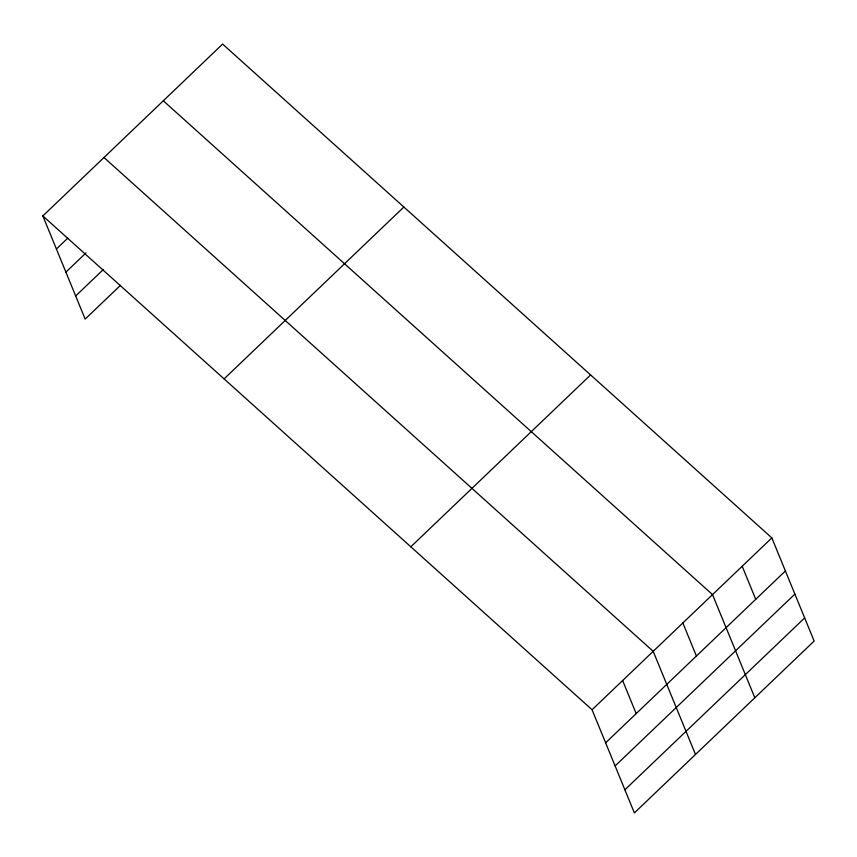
<?xml version="1.0" encoding="UTF-8"?>
<svg xmlns="http://www.w3.org/2000/svg" width="857" height="857" viewBox="0 0 857 857"><rect width="100%" height="100%" fill="white"/><g stroke="black" fill="none" stroke-linecap="round" stroke-linejoin="round"><path stroke-width="1.29" d="M42.85 215.943L222.627 44.082L771.846 537.896L814.15 641.057L634.373 812.918L592.069 709.757L42.85 215.943L85.154 319.104L120.494 285.317M56.412 249.001L67.874 238.053M65.893 272.14L85.946 252.965M75.673 295.976L103.365 269.494M224.095 378.901L403.861 207.04M410.824 546.798L590.602 374.938M592.069 709.757L771.846 537.896M605.631 742.815L785.398 570.955M615.112 765.954L794.889 594.094M624.892 789.79L804.659 617.918M163.301 100.794L712.521 594.608L754.824 697.769M103.976 157.517L653.195 651.331L695.498 754.481M742.183 566.252L755.735 599.311M682.858 622.964L696.409 656.034M622.632 680.544L636.194 713.602"/></g></svg>
